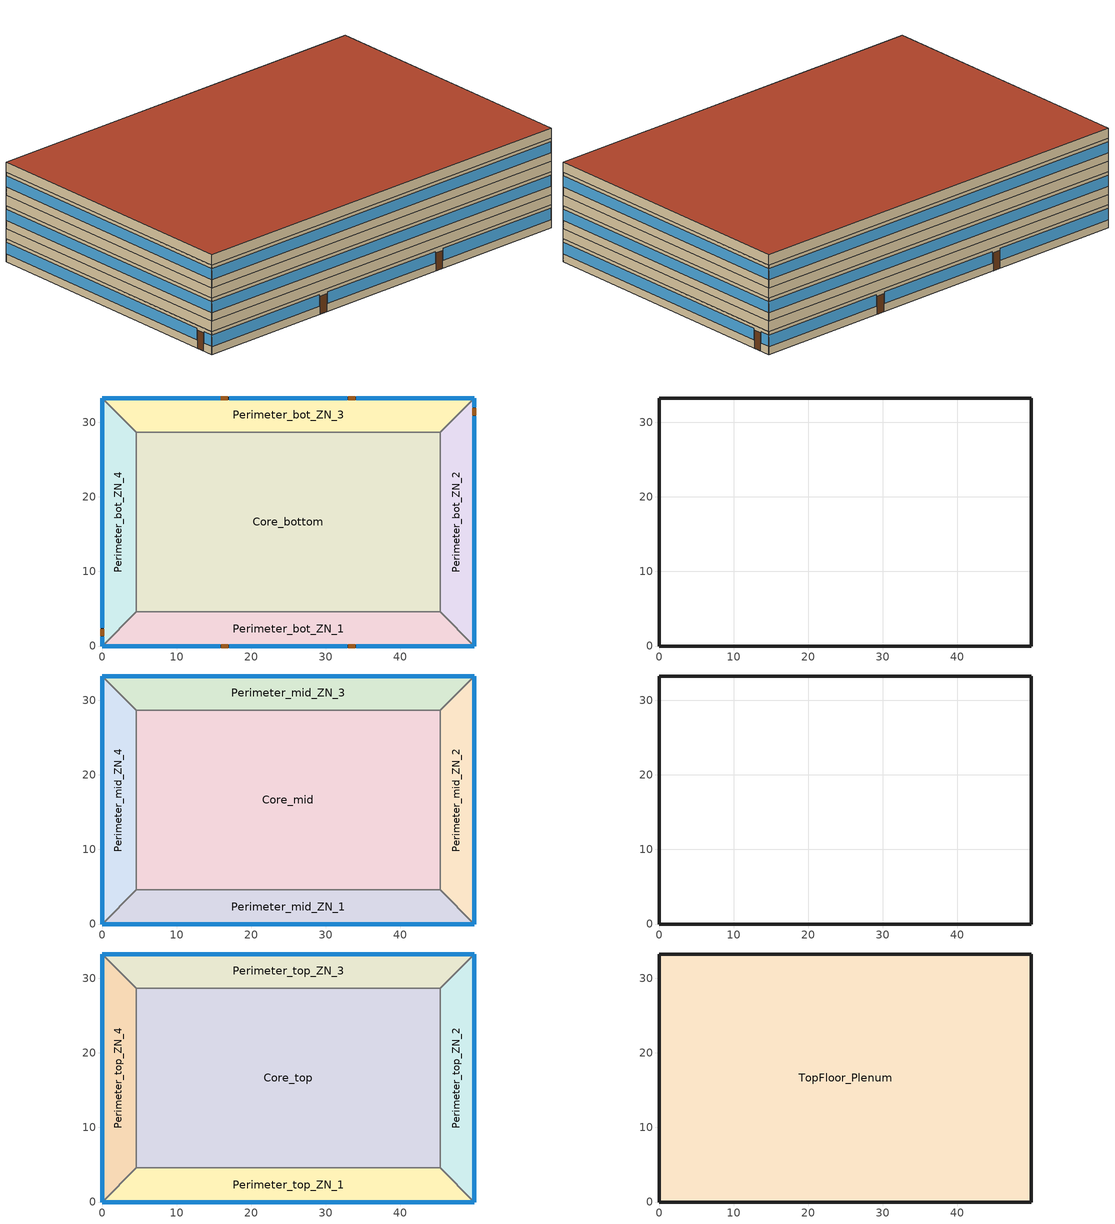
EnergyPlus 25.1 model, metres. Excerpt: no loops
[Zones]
Perimeter_bot_ZN_1
 floor ground (Perimeter_bot_ZN_1_Floor_Ffactor): 0,0 4.57,4.57 45.34,4.57 49.91,0 z0
 wall outside (nonres_ext_wall): 0,0 49.91,0 z0:2.74
 wall to Perimeter_bot_ZN_2 (int_wall): 49.91,0 45.34,4.57 z0:2.74
 window (Window_U_0.36_SHGC_0.38): 0,0 15.82,0 / 17.04,0 32.87,0 / 34.09,0 49.91,0 z0.95:2.33
 door (Swinging Door_con): 15.98,0 16.9,0 / 33.01,0 33.93,0 z0:2.13
 ceiling to FirstFloor_Plenum (DropCeiling): 49.91,0 45.34,4.57 4.57,4.57 0,0 z2.74
Perimeter_bot_ZN_2
 floor ground (Perimeter_bot_ZN_2_Floor_Ffactor): 49.91,0 45.34,4.57 45.34,28.7 49.91,33.27 z0
 wall outside (nonres_ext_wall): 49.91,0 49.91,33.27 z0:2.74
 wall to Perimeter_bot_ZN_3 (int_wall): 49.91,33.27 45.34,28.7 z0:2.74
 window (Window_U_0.36_SHGC_0.38): 49.91,0 49.91,30.84 / 49.91,32.05 49.91,33.27 z0.97:2.33
 door (Swinging Door_con): 49.91,30.99 49.91,31.9 z0:2.13
 ceiling to FirstFloor_Plenum (DropCeiling): 49.91,33.27 45.34,28.7 45.34,4.57 49.91,0 z2.74
Perimeter_bot_ZN_3
 floor ground (Perimeter_bot_ZN_3_Floor_Ffactor): 49.91,33.27 45.34,28.7 4.57,28.7 0,33.27 z0
 wall outside (nonres_ext_wall): 49.91,33.27 0,33.27 z0:2.74
 wall to Perimeter_bot_ZN_4 (int_wall): 0,33.27 4.57,28.7 z0:2.74
 window (Window_U_0.36_SHGC_0.38): 49.91,33.27 34.09,33.27 / 32.87,33.27 17.04,33.27 / 15.82,33.27 0,33.27 z0.95:2.33
 door (Swinging Door_con): 33.94,33.27 33.03,33.27 / 16.84,33.27 15.93,33.27 z0:2.13
 ceiling to FirstFloor_Plenum (DropCeiling): 0,33.27 4.57,28.7 45.34,28.7 49.91,33.27 z2.74
Perimeter_bot_ZN_4
 floor ground (Perimeter_bot_ZN_4_Floor_Ffactor): 0,33.27 4.57,28.7 4.57,4.57 0,0 z0
 wall outside (nonres_ext_wall): 0,33.27 0,0 z0:2.74
 wall to Perimeter_bot_ZN_1 (int_wall): 0,0 4.57,4.57 z0:2.74
 window (Window_U_0.36_SHGC_0.38): 0,33.27 0,2.44 / 0,1.22 0,0 z0.97:2.33
 door (Swinging Door_con): 0,2.28 0,1.37 z0:2.13
 ceiling to FirstFloor_Plenum (DropCeiling): 0,0 4.57,4.57 4.57,28.7 0,33.27 z2.74
Core_bottom
 floor adiabatic (Core_bot_ZN_5_Floor_Ffactor): 45.34,28.7 45.34,4.57 4.57,4.57 4.57,28.7 z0
 wall to Perimeter_bot_ZN_1 (int_wall): 4.57,4.57 45.34,4.57 z0:2.74
 wall to Perimeter_bot_ZN_2 (int_wall): 45.34,4.57 45.34,28.7 z0:2.74
 wall to Perimeter_bot_ZN_3 (int_wall): 45.34,28.7 4.57,28.7 z0:2.74
 wall to Perimeter_bot_ZN_4 (int_wall): 4.57,28.7 4.57,4.57 z0:2.74
 ceiling to FirstFloor_Plenum (DropCeiling): 4.57,28.7 4.57,4.57 45.34,4.57 45.34,28.7 z2.74
FirstFloor_Plenum
 wall outside (nonres_ext_wall): 49.91,33.27 0,33.27 0,0 49.91,0 49.91,33.27 z2.74:3.96
Perimeter_mid_ZN_1
 floor to FirstFloor_Plenum (int_slab_floor): 0,0 4.57,4.57 45.34,4.57 49.91,0 z3.96
 wall outside (nonres_ext_wall): 0,0 49.91,0 z3.96:6.71
 wall to Perimeter_mid_ZN_2 (int_wall): 49.91,0 45.34,4.57 z3.96:6.71
 window (Window_U_0.36_SHGC_0.38): 0,0 49.91,0 z4.98:6.29
 ceiling to MidFloor_Plenum (DropCeiling): 49.91,0 45.34,4.57 4.57,4.57 0,0 z6.71
Perimeter_mid_ZN_2
 floor to FirstFloor_Plenum (int_slab_floor): 49.91,0 45.34,4.57 45.34,28.7 49.91,33.27 z3.96
 wall outside (nonres_ext_wall): 49.91,0 49.91,33.27 z3.96:6.71
 wall to Perimeter_mid_ZN_3 (int_wall): 49.91,33.27 45.34,28.7 z3.96:6.71
 window (Window_U_0.36_SHGC_0.38): 49.91,0 49.91,33.27 z4.98:6.29
 ceiling to MidFloor_Plenum (DropCeiling): 49.91,33.27 45.34,28.7 45.34,4.57 49.91,0 z6.71
Perimeter_mid_ZN_3
 floor to FirstFloor_Plenum (int_slab_floor): 49.91,33.27 45.34,28.7 4.57,28.7 0,33.27 z3.96
 wall outside (nonres_ext_wall): 49.91,33.27 0,33.27 z3.96:6.71
 wall to Perimeter_mid_ZN_4 (int_wall): 0,33.27 4.57,28.7 z3.96:6.71
 window (Window_U_0.36_SHGC_0.38): 49.91,33.27 0,33.27 z4.98:6.29
 ceiling to MidFloor_Plenum (DropCeiling): 0,33.27 4.57,28.7 45.34,28.7 49.91,33.27 z6.71
Perimeter_mid_ZN_4
 floor to FirstFloor_Plenum (int_slab_floor): 0,33.27 4.57,28.7 4.57,4.57 0,0 z3.96
 wall outside (nonres_ext_wall): 0,33.27 0,0 z3.96:6.71
 wall to Perimeter_mid_ZN_1 (int_wall): 0,0 4.57,4.57 z3.96:6.71
 window (Window_U_0.36_SHGC_0.38): 0,33.27 0,0 z4.98:6.29
 ceiling to MidFloor_Plenum (DropCeiling): 0,0 4.57,4.57 4.57,28.7 0,33.27 z6.71
Core_mid
 floor to FirstFloor_Plenum (int_slab_floor): 45.34,28.7 45.34,4.57 4.57,4.57 4.57,28.7 z3.96
 wall to Perimeter_mid_ZN_3 (int_wall): 45.34,28.7 4.57,28.7 z3.96:6.71
 wall to Perimeter_mid_ZN_2 (int_wall): 45.34,4.57 45.34,28.7 z3.96:6.71
 wall to Perimeter_mid_ZN_1 (int_wall): 4.57,4.57 45.34,4.57 z3.96:6.71
 wall to Perimeter_mid_ZN_4 (int_wall): 4.57,28.7 4.57,4.57 z3.96:6.71
 ceiling to MidFloor_Plenum (DropCeiling): 4.57,28.7 4.57,4.57 45.34,4.57 45.34,28.7 z6.71
MidFloor_Plenum
 wall outside (nonres_ext_wall): 49.91,33.27 0,33.27 0,0 49.91,0 49.91,33.27 z6.71:7.92
Perimeter_top_ZN_1
 floor to MidFloor_Plenum (int_slab_floor): 0,0 4.57,4.57 45.34,4.57 49.91,0 z7.92
 wall outside (nonres_ext_wall): 0,0 49.91,0 z7.92:10.67
 wall to Perimeter_top_ZN_2 (int_wall): 49.91,0 45.34,4.57 z7.92:10.67
 window (Window_U_0.36_SHGC_0.38): 0,0 49.91,0 z8.95:10.25
 ceiling to TopFloor_Plenum (DropCeiling): 0,0 49.91,0 45.34,4.57 4.57,4.57 z10.67
Perimeter_top_ZN_2
 floor to MidFloor_Plenum (int_slab_floor): 49.91,0 45.34,4.57 45.34,28.7 49.91,33.27 z7.92
 wall outside (nonres_ext_wall): 49.91,0 49.91,33.27 z7.92:10.67
 wall to Perimeter_top_ZN_3 (int_wall): 49.91,33.27 45.34,28.7 z7.92:10.67
 window (Window_U_0.36_SHGC_0.38): 49.91,0 49.91,33.27 z8.95:10.25
 ceiling to TopFloor_Plenum (DropCeiling): 49.91,0 49.91,33.27 45.34,28.7 45.34,4.57 z10.67
Perimeter_top_ZN_3
 floor to MidFloor_Plenum (int_slab_floor): 49.91,33.27 45.34,28.7 4.57,28.7 0,33.27 z7.92
 wall outside (nonres_ext_wall): 49.91,33.27 0,33.27 z7.92:10.67
 wall to Perimeter_top_ZN_4 (int_wall): 0,33.27 4.57,28.7 z7.92:10.67
 window (Window_U_0.36_SHGC_0.38): 49.91,33.27 0,33.27 z8.95:10.25
 ceiling to TopFloor_Plenum (DropCeiling): 49.91,33.27 0,33.27 4.57,28.7 45.34,28.7 z10.67
Perimeter_top_ZN_4
 floor to MidFloor_Plenum (int_slab_floor): 0,33.27 4.57,28.7 4.57,4.57 0,0 z7.92
 wall outside (nonres_ext_wall): 0,33.27 0,0 z7.92:10.67
 wall to Perimeter_top_ZN_1 (int_wall): 0,0 4.57,4.57 z7.92:10.67
 window (Window_U_0.36_SHGC_0.38): 0,33.27 0,0 z8.95:10.25
 ceiling to TopFloor_Plenum (DropCeiling): 0,33.27 0,0 4.57,4.57 4.57,28.7 z10.67
Core_top
 floor to MidFloor_Plenum (int_slab_floor): 45.34,28.7 45.34,4.57 4.57,4.57 4.57,28.7 z7.92
 wall to Perimeter_top_ZN_3 (int_wall): 45.34,28.7 4.57,28.7 z7.92:10.67
 wall to Perimeter_top_ZN_2 (int_wall): 45.34,4.57 45.34,28.7 z7.92:10.67
 wall to Perimeter_top_ZN_1 (int_wall): 4.57,4.57 45.34,4.57 z7.92:10.67
 wall to Perimeter_top_ZN_4 (int_wall): 4.57,28.7 4.57,4.57 z7.92:10.67
 ceiling to TopFloor_Plenum (DropCeiling): 45.34,4.57 45.34,28.7 4.57,28.7 4.57,4.57 z10.67
TopFloor_Plenum
 wall outside (nonres_ext_wall): 49.91,33.27 0,33.27 0,0 49.91,0 49.91,33.27 z10.67:11.89
 roof outside (nonres_roof): 49.91,0 49.91,33.27 0,33.27 0,0 z11.89
[Building]
OfficeMedium: 0, City, 0.04, 0.2, MinimalShadowing, 15, 6
[Site:Location]
Denver-Aurora-Buckley.AFB_CO_USA WMO=724695: 39.72, -104.75, -7, 1726
[SizingPeriod:DesignDay]
Denver-Aurora-Buckley.AFB_CO_USA Ann Htg 99.6% Condns DB: 12, 21, WinterDesignDay, -17.9, 0, DefaultMultipliers, Wetbulb, -17.9, 82237, 2.5, 180, No, No, No, ASHRAEClearSky, 0
Denver-Aurora-Buckley.AFB_CO_USA Ann Clg .4% Condns DB=>MWB: 7, 21, SummerDesignDay, 33.9, 14.8, DefaultMultipliers, Wetbulb, 15, 82237, 3.6, 30, No, No, No, ASHRAETau, 0.423, 2.02
[Site:GroundTemperature:FCfactorMethod]
7.1, 3, -1, 0.8, -0.2, 4.8, 6.1, 13.7, 22.2, 22.7, 21.7, 18.5
[Site:WaterMainsTemperature]
Correlation, 9.95, 23.7
[Material]
Std Wood 6inch: MediumSmooth, 0.15, 0.12, 540, 1210, 0.9, 0.7, 0.7
AC02 Acoustic Ceiling: MediumSmooth, 0.0127, 0.057, 288, 1339, 0.9, 0.7, 0.2
F07 25mm stucco: Smooth, 0.0254, 0.72, 1856, 840, 0.9, 0.7, 0.7
F08 Metal surface: Smooth, 0.0008, 45.28, 7824, 500
F13 Built-up roofing: Rough, 0.0095, 0.16, 1120, 1460, 0.9, 0.7
G01 13mm gypsum board: Smooth, 0.0127, 0.16, 800, 1090, 0.9, 0.7, 0.5
G01 16mm gypsum board: MediumSmooth, 0.0159, 0.16, 800, 1090
100mm Normalweight concrete floor: MediumRough, 0.1016, 2.31, 2322, 832
[Material:NoMass]
Opaque Door panel_con: MediumRough, 0.475964, 0.9, 0.7, 0.7
CP02 CARPET PAD: VeryRough, 0.21648, 0.9, 0.7, 0.8
Nonres_Roof_Insulation: MediumSmooth, 5.30668, 0.9, 0.7, 0.7
Nonres_Exterior_Wall_Insulation: MediumSmooth, 2.81828, 0.9, 0.7, 0.7
[WindowMaterial:SimpleGlazingSystem]
Glazing Layer: 2.04417, 0.38, 0.418
[Construction]
Swinging Door_con: Opaque Door panel_con
InteriorFurnishings: Std Wood 6inch
DropCeiling: AC02 Acoustic Ceiling
int_wall: G01 13mm gypsum board, G01 13mm gypsum board
int_slab_floor: 100mm Normalweight concrete floor, CP02 CARPET PAD
nonres_roof: F13 Built-up roofing, Nonres_Roof_Insulation, F08 Metal surface
nonres_ext_wall: F07 25mm stucco, G01 16mm gypsum board, Nonres_Exterior_Wall_Insulation, G01 16mm gypsum board
Window_U_0.36_SHGC_0.38: Glazing Layer
[Construction:FfactorGroundFloor]
Perimeter_bot_ZN_1_Floor_Ffactor; Perimeter_bot_ZN_3_Floor_Ffactor: 0.90012, 207.338, 49.911
Perimeter_bot_ZN_2_Floor_Ffactor: 0.90012, 131.262, 33.2738
Perimeter_bot_ZN_4_Floor_Ffactor: 0.90012, 131.254, 33.2738
Core_bot_ZN_5_Floor_Ffactor: 0.90012, 983.537, 0
[Zone]
Core_bottom; Core_mid; Core_top; Perimeter_top_ZN_3; Perimeter_top_ZN_2; Perimeter_top_ZN_1; Perimeter_top_ZN_4; Perimeter_bot_ZN_3; Perimeter_bot_ZN_2; Perimeter_bot_ZN_1; Perimeter_bot_ZN_4; Perimeter_mid_ZN_3; Perimeter_mid_ZN_2; Perimeter_mid_ZN_1; Perimeter_mid_ZN_4: 1, 1, 2.7432, autocalculate, autocalculate, YES
TopFloor_Plenum; MidFloor_Plenum; FirstFloor_Plenum: 1, 1, 1.2192, autocalculate, autocalculate, No
[InternalMass]
Core_bottom_InternalMass_1: InteriorFurnishings, Core_bottom, 1967.08
Core_mid_InternalMass_1: InteriorFurnishings, Core_mid, 1967.08
Core_top_InternalMass_1: InteriorFurnishings, Core_top, 1967.08
Perimeter_top_ZN_3_InternalMass_1: InteriorFurnishings, Perimeter_top_ZN_3, 414.675
Perimeter_top_ZN_2_InternalMass_1: InteriorFurnishings, Perimeter_top_ZN_2, 262.5073
Perimeter_top_ZN_1_InternalMass_1: InteriorFurnishings, Perimeter_top_ZN_1, 414.6723
Perimeter_top_ZN_4_InternalMass_1: InteriorFurnishings, Perimeter_top_ZN_4, 262.5056
Perimeter_bot_ZN_3_InternalMass_1: InteriorFurnishings, Perimeter_bot_ZN_3, 414.675
Perimeter_bot_ZN_2_InternalMass_1: InteriorFurnishings, Perimeter_bot_ZN_2, 262.5073
Perimeter_bot_ZN_1_InternalMass_1: InteriorFurnishings, Perimeter_bot_ZN_1, 414.6723
Perimeter_bot_ZN_4_InternalMass_1: InteriorFurnishings, Perimeter_bot_ZN_4, 262.5056
Perimeter_mid_ZN_3_InternalMass_1: InteriorFurnishings, Perimeter_mid_ZN_3, 414.675
Perimeter_mid_ZN_2_InternalMass_1: InteriorFurnishings, Perimeter_mid_ZN_2, 262.5073
Perimeter_mid_ZN_1_InternalMass_1: InteriorFurnishings, Perimeter_mid_ZN_1, 414.6723
Perimeter_mid_ZN_4_InternalMass_1: InteriorFurnishings, Perimeter_mid_ZN_4, 262.5056
[People]
Core_bottom: Core_bottom, BLDG_OCC_SCH_wo_SB, Area/Person, 18.5788, 0.3, AUTOCALCULATE, ACTIVITY_SCH, No, EnclosureAveraged, WORK_EFF_SCH, ClothingInsulationSchedule, CLOTHING_SCH, AIR_VELO_SCH, FANGER
Core_mid: Core_mid, BLDG_OCC_SCH_wo_SB, Area/Person, 18.5788, 0.3, AUTOCALCULATE, ACTIVITY_SCH, No, EnclosureAveraged, WORK_EFF_SCH, ClothingInsulationSchedule, CLOTHING_SCH, AIR_VELO_SCH, FANGER
Core_top: Core_top, BLDG_OCC_SCH_wo_SB, Area/Person, 18.5788, 0.3, AUTOCALCULATE, ACTIVITY_SCH, No, EnclosureAveraged, WORK_EFF_SCH, ClothingInsulationSchedule, CLOTHING_SCH, AIR_VELO_SCH, FANGER
Perimeter_top_ZN_3: Perimeter_top_ZN_3, BLDG_OCC_SCH_wo_SB, Area/Person, 18.5788, 0.3, AUTOCALCULATE, ACTIVITY_SCH, No, EnclosureAveraged, WORK_EFF_SCH, ClothingInsulationSchedule, CLOTHING_SCH, AIR_VELO_SCH, FANGER
Perimeter_top_ZN_2: Perimeter_top_ZN_2, BLDG_OCC_SCH_wo_SB, Area/Person, 18.5788, 0.3, AUTOCALCULATE, ACTIVITY_SCH, No, EnclosureAveraged, WORK_EFF_SCH, ClothingInsulationSchedule, CLOTHING_SCH, AIR_VELO_SCH, FANGER
Perimeter_top_ZN_1: Perimeter_top_ZN_1, BLDG_OCC_SCH_wo_SB, Area/Person, 18.5788, 0.3, AUTOCALCULATE, ACTIVITY_SCH, No, EnclosureAveraged, WORK_EFF_SCH, ClothingInsulationSchedule, CLOTHING_SCH, AIR_VELO_SCH, FANGER
Perimeter_top_ZN_4: Perimeter_top_ZN_4, BLDG_OCC_SCH_wo_SB, Area/Person, 18.5788, 0.3, AUTOCALCULATE, ACTIVITY_SCH, No, EnclosureAveraged, WORK_EFF_SCH, ClothingInsulationSchedule, CLOTHING_SCH, AIR_VELO_SCH, FANGER
Perimeter_bot_ZN_3: Perimeter_bot_ZN_3, BLDG_OCC_SCH_wo_SB, Area/Person, 18.5788, 0.3, AUTOCALCULATE, ACTIVITY_SCH, No, EnclosureAveraged, WORK_EFF_SCH, ClothingInsulationSchedule, CLOTHING_SCH, AIR_VELO_SCH, FANGER
Perimeter_bot_ZN_2: Perimeter_bot_ZN_2, BLDG_OCC_SCH_wo_SB, Area/Person, 18.5788, 0.3, AUTOCALCULATE, ACTIVITY_SCH, No, EnclosureAveraged, WORK_EFF_SCH, ClothingInsulationSchedule, CLOTHING_SCH, AIR_VELO_SCH, FANGER
Perimeter_bot_ZN_1: Perimeter_bot_ZN_1, BLDG_OCC_SCH_wo_SB, Area/Person, 18.5788, 0.3, AUTOCALCULATE, ACTIVITY_SCH, No, EnclosureAveraged, WORK_EFF_SCH, ClothingInsulationSchedule, CLOTHING_SCH, AIR_VELO_SCH, FANGER
Perimeter_bot_ZN_4: Perimeter_bot_ZN_4, BLDG_OCC_SCH_wo_SB, Area/Person, 18.5788, 0.3, AUTOCALCULATE, ACTIVITY_SCH, No, EnclosureAveraged, WORK_EFF_SCH, ClothingInsulationSchedule, CLOTHING_SCH, AIR_VELO_SCH, FANGER
Perimeter_mid_ZN_3: Perimeter_mid_ZN_3, BLDG_OCC_SCH_wo_SB, Area/Person, 18.5788, 0.3, AUTOCALCULATE, ACTIVITY_SCH, No, EnclosureAveraged, WORK_EFF_SCH, ClothingInsulationSchedule, CLOTHING_SCH, AIR_VELO_SCH, FANGER
Perimeter_mid_ZN_2: Perimeter_mid_ZN_2, BLDG_OCC_SCH_w_SB, Area/Person, 18.5788, 0.3, AUTOCALCULATE, ACTIVITY_SCH, No, EnclosureAveraged, WORK_EFF_SCH, ClothingInsulationSchedule, CLOTHING_SCH, AIR_VELO_SCH, FANGER
Perimeter_mid_ZN_1: Perimeter_mid_ZN_1, BLDG_OCC_SCH_wo_SB, Area/Person, 18.5788, 0.3, AUTOCALCULATE, ACTIVITY_SCH, No, EnclosureAveraged, WORK_EFF_SCH, ClothingInsulationSchedule, CLOTHING_SCH, AIR_VELO_SCH, FANGER
Perimeter_mid_ZN_4: Perimeter_mid_ZN_4, BLDG_OCC_SCH_wo_SB, Area/Person, 18.5788, 0.3, AUTOCALCULATE, ACTIVITY_SCH, No, EnclosureAveraged, WORK_EFF_SCH, ClothingInsulationSchedule, CLOTHING_SCH, AIR_VELO_SCH, FANGER
[Lights]
Core_bottom_Lights: Core_bottom, BLDG_LIGHT_SCH, Watts/Area, 6.8889, 0, 0.7, 0.2, 1, No
Core_mid_Lights: Core_mid, BLDG_LIGHT_SCH, Watts/Area, 6.8889, 0, 0.7, 0.2, 1, No
Core_top_Lights: Core_top, BLDG_LIGHT_SCH, Watts/Area, 6.8889, 0, 0.7, 0.2, 1, No
Perimeter_top_ZN_3_Lights: Perimeter_top_ZN_3, BLDG_LIGHT_SCH, Watts/Area, 6.8889, 0, 0.7, 0.2, 1, No
Perimeter_top_ZN_2_Lights: Perimeter_top_ZN_2, BLDG_LIGHT_SCH, Watts/Area, 6.8889, 0, 0.7, 0.2, 1, No
Perimeter_top_ZN_1_Lights: Perimeter_top_ZN_1, BLDG_LIGHT_SCH, Watts/Area, 6.8889, 0, 0.7, 0.2, 1, No
Perimeter_top_ZN_4_Lights: Perimeter_top_ZN_4, BLDG_LIGHT_SCH, Watts/Area, 6.8889, 0, 0.7, 0.2, 1, No
Perimeter_bot_ZN_3_Lights: Perimeter_bot_ZN_3, BLDG_LIGHT_SCH, Watts/Area, 6.8889, 0, 0.7, 0.2, 1, No
Perimeter_bot_ZN_2_Lights: Perimeter_bot_ZN_2, BLDG_LIGHT_SCH, Watts/Area, 6.8889, 0, 0.7, 0.2, 1, No
Perimeter_bot_ZN_1_Lights: Perimeter_bot_ZN_1, BLDG_LIGHT_SCH, Watts/Area, 6.8889, 0, 0.7, 0.2, 1, No
Perimeter_bot_ZN_4_Lights: Perimeter_bot_ZN_4, BLDG_LIGHT_SCH, Watts/Area, 6.8889, 0, 0.7, 0.2, 1, No
Perimeter_mid_ZN_3_Lights: Perimeter_mid_ZN_3, BLDG_LIGHT_SCH, Watts/Area, 6.8889, 0, 0.7, 0.2, 1, No
Perimeter_mid_ZN_2_Lights: Perimeter_mid_ZN_2, BLDG_LIGHT_SCH, Watts/Area, 6.8889, 0, 0.7, 0.2, 1, No
Perimeter_mid_ZN_1_Lights: Perimeter_mid_ZN_1, BLDG_LIGHT_SCH, Watts/Area, 6.8889, 0, 0.7, 0.2, 1, No
Perimeter_mid_ZN_4_Lights: Perimeter_mid_ZN_4, BLDG_LIGHT_SCH, Watts/Area, 6.8889, 0, 0.7, 0.2, 1, No
[ElectricEquipment]
Core_bottom_MiscPlug_Equip: Core_bottom, BLDG_EQUIP_SCH, EquipmentLevel, 7937.16, 0, 0.5, 0, MiscPlug
Core_mid_MiscPlug_Equip: Core_mid, BLDG_EQUIP_SCH, EquipmentLevel, 7937.16, 0, 0.5, 0, MiscPlug
Core_top_MiscPlug_Equip: Core_top, BLDG_EQUIP_SCH, EquipmentLevel, 7937.16, 0, 0.5, 0, MiscPlug
Perimeter_top_ZN_3_MiscPlug_Equip: Perimeter_top_ZN_3, BLDG_EQUIP_SCH, EquipmentLevel, 1673.21, 0, 0.5, 0, MiscPlug
Perimeter_top_ZN_2_MiscPlug_Equip: Perimeter_top_ZN_2, BLDG_EQUIP_SCH, EquipmentLevel, 1059.22, 0, 0.5, 0, MiscPlug
Perimeter_top_ZN_1_MiscPlug_Equip: Perimeter_top_ZN_1, BLDG_EQUIP_SCH, EquipmentLevel, 1673.2, 0, 0.5, 0, MiscPlug
Perimeter_top_ZN_4_MiscPlug_Equip: Perimeter_top_ZN_4, BLDG_EQUIP_SCH, EquipmentLevel, 1059.21, 0, 0.5, 0, MiscPlug
Perimeter_bot_ZN_3_MiscPlug_Equip: Perimeter_bot_ZN_3, BLDG_EQUIP_SCH, EquipmentLevel, 1673.21, 0, 0.5, 0, MiscPlug
Perimeter_bot_ZN_2_MiscPlug_Equip: Perimeter_bot_ZN_2, BLDG_EQUIP_SCH, EquipmentLevel, 1059.22, 0, 0.5, 0, MiscPlug
Perimeter_bot_ZN_1_MiscPlug_Equip: Perimeter_bot_ZN_1, BLDG_EQUIP_SCH, EquipmentLevel, 1673.2, 0, 0.5, 0, MiscPlug
Perimeter_bot_ZN_4_MiscPlug_Equip: Perimeter_bot_ZN_4, BLDG_EQUIP_SCH, EquipmentLevel, 1059.21, 0, 0.5, 0, MiscPlug
Perimeter_mid_ZN_3_MiscPlug_Equip: Perimeter_mid_ZN_3, BLDG_EQUIP_SCH, EquipmentLevel, 1673.21, 0, 0.5, 0, MiscPlug
Perimeter_mid_ZN_2_MiscPlug_Equip: Perimeter_mid_ZN_2, BLDG_EQUIP_SCH, EquipmentLevel, 1059.22, 0, 0.5, 0, MiscPlug
Perimeter_mid_ZN_1_MiscPlug_Equip: Perimeter_mid_ZN_1, BLDG_EQUIP_SCH, EquipmentLevel, 1673.2, 0, 0.5, 0, MiscPlug
Perimeter_mid_ZN_4_MiscPlug_Equip: Perimeter_mid_ZN_4, BLDG_EQUIP_SCH, EquipmentLevel, 1059.21, 0, 0.5, 0, MiscPlug
Core_bottom_Elevators_Equip: Core_bottom, BLDG_ELEVATORS, EquipmentLevel, 32109.9, 0, 0.5, 0, ElevatorLift
Elevators_Lights_Fan: Core_bottom, ELEV_LIGHT_FAN_SCH_ADD_DF, EquipmentLevel, 125, 0, 0.5, 0, ElevatorLightsFan
[Daylighting:Controls]
Perimeter_bot_ZN_1_DaylCtrl: Perimeter_bot_ZN_1, SplitFlux, Continuousoff, 0.2, 0.2, 3, 1, Perimeter_bot_ZN_1_DaylRefPt1, 180, 22, Perimeter_bot_ZN_1_DaylRefPt1, 0.3835, 377, Perimeter_bot_ZN_1_DaylRefPt2, 0.1395, 377
Perimeter_bot_ZN_2_DaylCtrl: Perimeter_bot_ZN_2, SplitFlux, Continuousoff, 0.2, 0.2, 3, 1, Perimeter_bot_ZN_2_DaylRefPt1, 90, 22, Perimeter_bot_ZN_2_DaylRefPt1, 0.3835, 377, Perimeter_bot_ZN_2_DaylRefPt2, 0.1395, 377
Perimeter_bot_ZN_3_DaylCtrl: Perimeter_bot_ZN_3, SplitFlux, Continuousoff, 0.2, 0.2, 3, 1, Perimeter_bot_ZN_3_DaylRefPt1, 0, 22, Perimeter_bot_ZN_3_DaylRefPt1, 0.3835, 377, Perimeter_bot_ZN_3_DaylRefPt2, 0.1395, 377
Perimeter_bot_ZN_4_DaylCtrl: Perimeter_bot_ZN_4, SplitFlux, Continuousoff, 0.2, 0.2, 3, 1, Perimeter_bot_ZN_4_DaylRefPt1, 270, 22, Perimeter_bot_ZN_4_DaylRefPt1, 0.3835, 377, Perimeter_bot_ZN_4_DaylRefPt2, 0.1395, 377
Perimeter_mid_ZN_1_DaylCtrl: Perimeter_mid_ZN_1, SplitFlux, Continuousoff, 0.2, 0.2, 3, 1, Perimeter_mid_ZN_1_DaylRefPt1, 180, 22, Perimeter_mid_ZN_1_DaylRefPt1, 0.3835, 377, Perimeter_mid_ZN_1_DaylRefPt2, 0.1395, 377
Perimeter_mid_ZN_2_DaylCtrl: Perimeter_mid_ZN_2, SplitFlux, Continuousoff, 0.2, 0.2, 3, 1, Perimeter_mid_ZN_2_DaylRefPt1, 90, 22, Perimeter_mid_ZN_2_DaylRefPt1, 0.3835, 377, Perimeter_mid_ZN_2_DaylRefPt2, 0.1395, 377
Perimeter_mid_ZN_3_DaylCtrl: Perimeter_mid_ZN_3, SplitFlux, Continuousoff, 0.2, 0.2, 3, 1, Perimeter_mid_ZN_3_DaylRefPt1, 0, 22, Perimeter_mid_ZN_3_DaylRefPt1, 0.3835, 377, Perimeter_mid_ZN_3_DaylRefPt2, 0.1395, 377
Perimeter_mid_ZN_4_DaylCtrl: Perimeter_mid_ZN_4, SplitFlux, Continuousoff, 0.2, 0.2, 3, 1, Perimeter_mid_ZN_4_DaylRefPt1, 270, 22, Perimeter_mid_ZN_4_DaylRefPt1, 0.3835, 377, Perimeter_mid_ZN_4_DaylRefPt2, 0.1395, 377
Perimeter_top_ZN_1_DaylCtrl: Perimeter_top_ZN_1, SplitFlux, Continuousoff, 0.2, 0.2, 3, 1, Perimeter_top_ZN_1_DaylRefPt1, 180, 22, Perimeter_top_ZN_1_DaylRefPt1, 0.3835, 377, Perimeter_top_ZN_1_DaylRefPt2, 0.1395, 377
Perimeter_top_ZN_2_DaylCtrl: Perimeter_top_ZN_2, SplitFlux, Continuousoff, 0.2, 0.2, 3, 1, Perimeter_top_ZN_2_DaylRefPt1, 90, 22, Perimeter_top_ZN_2_DaylRefPt1, 0.3835, 377, Perimeter_top_ZN_2_DaylRefPt2, 0.1395, 377
Perimeter_top_ZN_3_DaylCtrl: Perimeter_top_ZN_3, SplitFlux, Continuousoff, 0.2, 0.2, 3, 1, Perimeter_top_ZN_3_DaylRefPt1, 0, 22, Perimeter_top_ZN_3_DaylRefPt1, 0.3835, 377, Perimeter_top_ZN_3_DaylRefPt2, 0.1395, 377
Perimeter_top_ZN_4_DaylCtrl: Perimeter_top_ZN_4, SplitFlux, Continuousoff, 0.2, 0.2, 3, 1, Perimeter_top_ZN_4_DaylRefPt1, 270, 22, Perimeter_top_ZN_4_DaylRefPt1, 0.3835, 377, Perimeter_top_ZN_4_DaylRefPt2, 0.1395, 377
[ZoneInfiltration:DesignFlowRate]
Perimeter_top_ZN_3_Infiltration: Perimeter_top_ZN_3, INFIL_SCH_PNNL, Flow/ExteriorArea, 0, 0.00056896, 0, 0, 0.224, 0
Perimeter_top_ZN_2_Infiltration: Perimeter_top_ZN_2, INFIL_SCH_PNNL, Flow/ExteriorArea, 0, 0.00056896, 0, 0, 0.224, 0
Perimeter_top_ZN_1_Infiltration: Perimeter_top_ZN_1, INFIL_SCH_PNNL, Flow/ExteriorArea, 0, 0.00056896, 0, 0, 0.224, 0
Perimeter_top_ZN_4_Infiltration: Perimeter_top_ZN_4, INFIL_SCH_PNNL, Flow/ExteriorArea, 0, 0.00056896, 0, 0, 0.224, 0
Perimeter_bot_ZN_3_Infiltration: Perimeter_bot_ZN_3, INFIL_SCH_PNNL, Flow/ExteriorArea, 0, 0.00056896, 0, 0, 0.224, 0
Perimeter_bot_ZN_2_Infiltration: Perimeter_bot_ZN_2, INFIL_SCH_PNNL, Flow/ExteriorArea, 0, 0.00056896, 0, 0, 0.224, 0
Perimeter_bot_ZN_1_Infiltration: Perimeter_bot_ZN_1, INFIL_SCH_PNNL, Flow/ExteriorArea, 0, 0.00056896, 0, 0, 0.224, 0
Perimeter_bot_ZN_1_Door_Infiltration: Perimeter_bot_ZN_1, INFIL_Door_Opening_SCH, Flow/Zone, 0.67866, 1, 0, 0, 0
Perimeter_bot_ZN_4_Infiltration: Perimeter_bot_ZN_4, INFIL_SCH_PNNL, Flow/ExteriorArea, 0, 0.00056896, 0, 0, 0.224, 0
Perimeter_mid_ZN_3_Infiltration: Perimeter_mid_ZN_3, INFIL_SCH_PNNL, Flow/ExteriorArea, 0, 0.00056896, 0, 0, 0.224, 0
Perimeter_mid_ZN_2_Infiltration: Perimeter_mid_ZN_2, INFIL_SCH_PNNL, Flow/ExteriorArea, 0, 0.00056896, 0, 0, 0.224, 0
Perimeter_mid_ZN_1_Infiltration: Perimeter_mid_ZN_1, INFIL_SCH_PNNL, Flow/ExteriorArea, 0, 0.00056896, 0, 0, 0.224, 0
Perimeter_mid_ZN_4_Infiltration: Perimeter_mid_ZN_4, INFIL_SCH_PNNL, Flow/ExteriorArea, 0, 0.00056896, 0, 0, 0.224, 0
FirstFloor_Plenum_Infiltration: FirstFloor_Plenum, INFIL_SCH_PNNL, Flow/ExteriorArea, 0, 0.00056896, 0, 0, 0.224, 0
MidFloor_Plenum_Infiltration: MidFloor_Plenum, INFIL_SCH_PNNL, Flow/ExteriorArea, 0, 0.00056896, 0, 0, 0.224, 0
TopFloor_Plenum_Infiltration: TopFloor_Plenum, INFIL_SCH_PNNL, Flow/ExteriorArea, 0, 6.19256e-05, 0, 0, 0.224, 0
[Exterior:Lights]
Exterior_Lights_a: Exterior_lighting_schedule_a, 519.2, AstronomicalClock, General
Exterior_Lights_b: Exterior_lighting_schedule_b_2016, 375.7, AstronomicalClock, General
Exterior_Lights_c: Exterior_lighting_schedule_c_2016, 4341.6, AstronomicalClock, General
[AirLoopHVAC:ReturnPlenum]
FirstFloor_Return_Plenum: FirstFloor_Plenum, Perimeter_bot_ZN_1 Return Air Node
MidFloor_Return_Plenum: MidFloor_Plenum, Perimeter_mid_ZN_1 Return Air Node
TopFloor_Return_Plenum: TopFloor_Plenum, Perimeter_top_ZN_1 Return Air Node
[EnergyManagementSystem:Sensor]
Facility_Int_LTG: InteriorLights:Electricity
OAT: Environment; Site Outdoor Air Drybulb Temperature
[EnergyManagementSystem:Actuator]
CLGSETP_SCH_Actuator: CLGSETP_SCH_Yes_Optimum; Schedule:Compact; Schedule Value
CLGSETP_SCH_w_SB_Actuator: CLGSETP_SCH_Yes_Optimum_w_SB; Schedule:Compact; Schedule Value
HTGSETP_SCH_Actuator: HTGSETP_SCH_Yes_Optimum; Schedule:Compact; Schedule Value
HTGSETP_SCH_w_SB_Actuator: HTGSETP_SCH_Yes_Optimum_w_SB; Schedule:Compact; Schedule Value
Core_bottom_Light_Actuator: Core_bottom_lights; Lights; Electricity Rate
Core_mid_Light_Actuator: Core_mid_lights; Lights; Electricity Rate
Core_top_Light_Actuator: Core_top_lights; Lights; Electricity Rate
Perimeter_top_ZN_3_Light_Actuator: Perimeter_top_ZN_3_lights; Lights; Electricity Rate
Perimeter_top_ZN_2_Light_Actuator: Perimeter_top_ZN_2_lights; Lights; Electricity Rate
Perimeter_top_ZN_1_Light_Actuator: Perimeter_top_ZN_1_lights; Lights; Electricity Rate
Perimeter_top_ZN_4_Light_Actuator: Perimeter_top_ZN_4_lights; Lights; Electricity Rate
Perimeter_bot_ZN_3_Light_Actuator: Perimeter_bot_ZN_3_lights; Lights; Electricity Rate
Perimeter_bot_ZN_2_Light_Actuator: Perimeter_bot_ZN_2_lights; Lights; Electricity Rate
Perimeter_bot_ZN_1_Light_Actuator: Perimeter_bot_ZN_1_lights; Lights; Electricity Rate
Perimeter_bot_ZN_4_Light_Actuator: Perimeter_bot_ZN_4_lights; Lights; Electricity Rate
Perimeter_mid_ZN_3_Light_Actuator: Perimeter_mid_ZN_3_lights; Lights; Electricity Rate
Perimeter_mid_ZN_2_Light_Actuator: Perimeter_mid_ZN_2_lights; Lights; Electricity Rate
Perimeter_mid_ZN_1_Light_Actuator: Perimeter_mid_ZN_1_lights; Lights; Electricity Rate
Perimeter_mid_ZN_4_Light_Actuator: Perimeter_mid_ZN_4_lights; Lights; Electricity Rate
[EnergyManagementSystem:ProgramCallingManager]
Transformer_Load_Prog_Manager: AfterPredictorAfterHVACManagers; Transformer_Load_Prog
OA_BASED_OPTIMUM_START_EMS_Program Manager: BeginTimestepBeforePredictor; OA_BASED_OPTIMUM_START_EMS_Program
SET_Core_bottom_Light_EMS_Program_Prog_Manager: BeginTimestepBeforePredictor; SET_Core_bottom_Light_EMS_Program
SET_Core_mid_Light_EMS_Program_Prog_Manager: BeginTimestepBeforePredictor; SET_Core_mid_Light_EMS_Program
SET_Core_top_Light_EMS_Program_Prog_Manager: BeginTimestepBeforePredictor; SET_Core_top_Light_EMS_Program
SET_Perimeter_top_ZN_3_Light_EMS_Program_Prog_Manager: BeginTimestepBeforePredictor; SET_Perimeter_top_ZN_3_Light_EMS_Program
SET_Perimeter_top_ZN_2_Light_EMS_Program_Prog_Manager: BeginTimestepBeforePredictor; SET_Perimeter_top_ZN_2_Light_EMS_Program
SET_Perimeter_top_ZN_1_Light_EMS_Program_Prog_Manager: BeginTimestepBeforePredictor; SET_Perimeter_top_ZN_1_Light_EMS_Program
SET_Perimeter_top_ZN_4_Light_EMS_Program_Prog_Manager: BeginTimestepBeforePredictor; SET_Perimeter_top_ZN_4_Light_EMS_Program
SET_Perimeter_bot_ZN_3_Light_EMS_Program_Prog_Manager: BeginTimestepBeforePredictor; SET_Perimeter_bot_ZN_3_Light_EMS_Program
SET_Perimeter_bot_ZN_2_Light_EMS_Program_Prog_Manager: BeginTimestepBeforePredictor; SET_Perimeter_bot_ZN_2_Light_EMS_Program
SET_Perimeter_bot_ZN_1_Light_EMS_Program_Prog_Manager: BeginTimestepBeforePredictor; SET_Perimeter_bot_ZN_1_Light_EMS_Program
SET_Perimeter_bot_ZN_4_Light_EMS_Program_Prog_Manager: BeginTimestepBeforePredictor; SET_Perimeter_bot_ZN_4_Light_EMS_Program
SET_Perimeter_mid_ZN_3_Light_EMS_Program_Prog_Manager: BeginTimestepBeforePredictor; SET_Perimeter_mid_ZN_3_Light_EMS_Program
SET_Perimeter_mid_ZN_2_Light_EMS_Program_Prog_Manager: BeginTimestepBeforePredictor; SET_Perimeter_mid_ZN_2_Light_EMS_Program
SET_Perimeter_mid_ZN_1_Light_EMS_Program_Prog_Manager: BeginTimestepBeforePredictor; SET_Perimeter_mid_ZN_1_Light_EMS_Program
SET_Perimeter_mid_ZN_4_Light_EMS_Program_Prog_Manager: BeginTimestepBeforePredictor; SET_Perimeter_mid_ZN_4_Light_EMS_Program
[EnergyManagementSystem:Program]
Transformer_Load_Prog: SET Wired_LTG = Facility_Int_LTG*0.0281
OA_BASED_OPTIMUM_START_EMS_Program: IF DaylightSavings==0 && DayOfWeek>1 && Hour==5 && OAT<23.9 && OAT>1.7; SET CLGSETP_SCH_Actuator = 26.7; SET HTGSETP_SCH_Actuator = 15.6; SET CLGSETP_SCH_w_SB_Actuator = 26.7; SET HTGSETP_SCH_w_SB_Actuator = 15.6; ELSEIF DaylightSavings==1 && DayOfWeek>1 && Hour==4 && OAT<23.9 && OAT>1.7; SET CLGSETP_SCH_Actuator = 26.7; SET HTGSETP_SCH_Actuator = 15.6; SET CLGSETP_SCH_w_SB_Actuator = 26.7; SET HTGSETP_SCH_w_SB_Actuator = 15.6; ELSE; SET CLGSETP_SCH_Actuator = NULL; SET HTGSETP_SCH_Actuator = NULL; SET CLGSETP_SCH_w_SB_Actuator = NULL; SET HTGSETP_SCH_w_SB_Actuator = NULL; ENDIF
SET_Core_bottom_Light_EMS_Program: SET Core_bottom_LSr_IP =0.093*Core_bottom_LSr/Core_bottom_Area; IF (Core_bottom_Occ_Sensor <= 0) && (Core_bottom_LSr_IP >= 0.02); SET Core_bottom_Light_Actuator = 0.02*Core_bottom_Area/0.09290304; ELSE; SET Core_bottom_Light_Actuator = NULL; ENDIF
SET_Core_mid_Light_EMS_Program: SET Core_mid_LSr_IP =0.093*Core_mid_LSr/Core_mid_Area; IF (Core_mid_Occ_Sensor <= 0) && (Core_mid_LSr_IP >= 0.02); SET Core_mid_Light_Actuator = 0.02*Core_mid_Area/0.09290304; ELSE; SET Core_mid_Light_Actuator = NULL; ENDIF
SET_Core_top_Light_EMS_Program: SET Core_top_LSr_IP =0.093*Core_top_LSr/Core_top_Area; IF (Core_top_Occ_Sensor <= 0) && (Core_top_LSr_IP >= 0.02); SET Core_top_Light_Actuator = 0.02*Core_top_Area/0.09290304; ELSE; SET Core_top_Light_Actuator = NULL; ENDIF
SET_Perimeter_top_ZN_3_Light_EMS_Program: SET Perimeter_top_ZN_3_LSr_IP =0.093*Perimeter_top_ZN_3_LSr/Perimeter_top_ZN_3_Area; IF (Perimeter_top_ZN_3_Occ_Sensor <= 0) && (Perimeter_top_ZN_3_LSr_IP >= 0.02); SET Perimeter_top_ZN_3_Light_Actuator = 0.02*Perimeter_top_ZN_3_Area/0.09290304; ELSE; SET Perimeter_top_ZN_3_Light_Actuator = NULL; ENDIF
SET_Perimeter_top_ZN_2_Light_EMS_Program: SET Perimeter_top_ZN_2_LSr_IP =0.093*Perimeter_top_ZN_2_LSr/Perimeter_top_ZN_2_Area; IF (Perimeter_top_ZN_2_Occ_Sensor <= 0) && (Perimeter_top_ZN_2_LSr_IP >= 0.02); SET Perimeter_top_ZN_2_Light_Actuator = 0.02*Perimeter_top_ZN_2_Area/0.09290304; ELSE; SET Perimeter_top_ZN_2_Light_Actuator = NULL; ENDIF
SET_Perimeter_top_ZN_1_Light_EMS_Program: SET Perimeter_top_ZN_1_LSr_IP =0.093*Perimeter_top_ZN_1_LSr/Perimeter_top_ZN_1_Area; IF (Perimeter_top_ZN_1_Occ_Sensor <= 0) && (Perimeter_top_ZN_1_LSr_IP >= 0.02); SET Perimeter_top_ZN_1_Light_Actuator = 0.02*Perimeter_top_ZN_1_Area/0.09290304; ELSE; SET Perimeter_top_ZN_1_Light_Actuator = NULL; ENDIF
SET_Perimeter_top_ZN_4_Light_EMS_Program: SET Perimeter_top_ZN_4_LSr_IP =0.093*Perimeter_top_ZN_4_LSr/Perimeter_top_ZN_4_Area; IF (Perimeter_top_ZN_4_Occ_Sensor <= 0) && (Perimeter_top_ZN_4_LSr_IP >= 0.02); SET Perimeter_top_ZN_4_Light_Actuator = 0.02*Perimeter_top_ZN_4_Area/0.09290304; ELSE; SET Perimeter_top_ZN_4_Light_Actuator = NULL; ENDIF
SET_Perimeter_bot_ZN_3_Light_EMS_Program: SET Perimeter_bot_ZN_3_LSr_IP =0.093*Perimeter_bot_ZN_3_LSr/Perimeter_bot_ZN_3_Area; IF (Perimeter_bot_ZN_3_Occ_Sensor <= 0) && (Perimeter_bot_ZN_3_LSr_IP >= 0.02); SET Perimeter_bot_ZN_3_Light_Actuator = 0.02*Perimeter_bot_ZN_3_Area/0.09290304; ELSE; SET Perimeter_bot_ZN_3_Light_Actuator = NULL; ENDIF
SET_Perimeter_bot_ZN_2_Light_EMS_Program: SET Perimeter_bot_ZN_2_LSr_IP =0.093*Perimeter_bot_ZN_2_LSr/Perimeter_bot_ZN_2_Area; IF (Perimeter_bot_ZN_2_Occ_Sensor <= 0) && (Perimeter_bot_ZN_2_LSr_IP >= 0.02); SET Perimeter_bot_ZN_2_Light_Actuator = 0.02*Perimeter_bot_ZN_2_Area/0.09290304; ELSE; SET Perimeter_bot_ZN_2_Light_Actuator = NULL; ENDIF
SET_Perimeter_bot_ZN_1_Light_EMS_Program: SET Perimeter_bot_ZN_1_LSr_IP =0.093*Perimeter_bot_ZN_1_LSr/Perimeter_bot_ZN_1_Area; IF (Perimeter_bot_ZN_1_Occ_Sensor <= 0) && (Perimeter_bot_ZN_1_LSr_IP >= 0.02); SET Perimeter_bot_ZN_1_Light_Actuator = 0.02*Perimeter_bot_ZN_1_Area/0.09290304; ELSE; SET Perimeter_bot_ZN_1_Light_Actuator = NULL; ENDIF
SET_Perimeter_bot_ZN_4_Light_EMS_Program: SET Perimeter_bot_ZN_4_LSr_IP =0.093*Perimeter_bot_ZN_4_LSr/Perimeter_bot_ZN_4_Area; IF (Perimeter_bot_ZN_4_Occ_Sensor <= 0) && (Perimeter_bot_ZN_4_LSr_IP >= 0.02); SET Perimeter_bot_ZN_4_Light_Actuator = 0.02*Perimeter_bot_ZN_4_Area/0.09290304; ELSE; SET Perimeter_bot_ZN_4_Light_Actuator = NULL; ENDIF
SET_Perimeter_mid_ZN_3_Light_EMS_Program: SET Perimeter_mid_ZN_3_LSr_IP =0.093*Perimeter_mid_ZN_3_LSr/Perimeter_mid_ZN_3_Area; IF (Perimeter_mid_ZN_3_Occ_Sensor <= 0) && (Perimeter_mid_ZN_3_LSr_IP >= 0.02); SET Perimeter_mid_ZN_3_Light_Actuator = 0.02*Perimeter_mid_ZN_3_Area/0.09290304; ELSE; SET Perimeter_mid_ZN_3_Light_Actuator = NULL; ENDIF
SET_Perimeter_mid_ZN_2_Light_EMS_Program: SET Perimeter_mid_ZN_2_LSr_IP =0.093*Perimeter_mid_ZN_2_LSr/Perimeter_mid_ZN_2_Area; IF (Perimeter_mid_ZN_2_Occ_Sensor <= 0) && (Perimeter_mid_ZN_2_LSr_IP >= 0.02); IF (DaylightSavings==0) && ((Hour < 7) || (Hour > 16)); SET Perimeter_mid_ZN_2_Light_Actuator = 0.02*Perimeter_mid_ZN_2_Area/0.09290304; ELSEIF (DaylightSavings==1) && ((Hour < 6) || (Hour > 15)); SET Perimeter_mid_ZN_2_Light_Actuator = 0.02*Perimeter_mid_ZN_2_Area/0.09290304; ELSE; SET Perimeter_mid_ZN_2_Light_Actuator = NULL; ENDIF; ELSE; SET Perimeter_mid_ZN_2_Light_Actuator = NULL; ENDIF
SET_Perimeter_mid_ZN_1_Light_EMS_Program: SET Perimeter_mid_ZN_1_LSr_IP =0.093*Perimeter_mid_ZN_1_LSr/Perimeter_mid_ZN_1_Area; IF (Perimeter_mid_ZN_1_Occ_Sensor <= 0) && (Perimeter_mid_ZN_1_LSr_IP >= 0.02); SET Perimeter_mid_ZN_1_Light_Actuator = 0.02*Perimeter_mid_ZN_1_Area/0.09290304; ELSE; SET Perimeter_mid_ZN_1_Light_Actuator = NULL; ENDIF
SET_Perimeter_mid_ZN_4_Light_EMS_Program: SET Perimeter_mid_ZN_4_LSr_IP =0.093*Perimeter_mid_ZN_4_LSr/Perimeter_mid_ZN_4_Area; IF (Perimeter_mid_ZN_4_Occ_Sensor <= 0) && (Perimeter_mid_ZN_4_LSr_IP >= 0.02); SET Perimeter_mid_ZN_4_Light_Actuator = 0.02*Perimeter_mid_ZN_4_Area/0.09290304; ELSE; SET Perimeter_mid_ZN_4_Light_Actuator = NULL; ENDIF
[EnergyManagementSystem:OutputVariable]
Wired_LTG: Wired_LTG; Summed; ZoneTimeStep; J
[AvailabilityManager:NightCycle]
PACU_VAV_bot Availability Manager; PACU_VAV_mid Availability Manager; PACU_VAV_top Availability Manager: Always_On, HVACOperationSchd, CycleOnAny, 1, FixedRunTime, 1800
[ElectricLoadCenter:Transformer]
Transformer 1: Always_On, PowerInFromGrid, 45000, 3, Aluminum, 150, 0.1, NominalEfficiency, 0.984, 0.35, 75, Yes, Wired_LTG_Electricity, Wired_INT_EQUIP
[Schedule:Compact]
Exterior_lighting_schedule_a: Through:12/31, For:AllDays, Until: 06:00, 0, Until: 24:00, 1
Exterior_lighting_schedule_b_2016: Through:12/31, For:AllDays, Until: 06:00, 0.5, Until: 24:00, 1
Exterior_lighting_schedule_c_2016: Through:12/31, For:AllDays, Until: 06:00, 0.5, Until: 19:00, 1, Until: 24:00, 0.5
ALWAYS_ON: Through: 12/31, For: AllDays, Until: 24:00, 1
HVACOperationSchd: Through: 12/31, For: Weekdays SummerDesignDay, Until: 06:00, 0, Until: 22:00, 1, Until: 24:00, 0, For: Saturday WinterDesignDay, Until: 06:00, 0, Until: 18:00, 1, Until: 24:00, 0, For:Sunday Holidays AllOtherDays, Until: 24:00, 0
BLDG_LIGHT_SCH: Through: 12/31, For: Weekdays, Until: 5:00, 0.05, Until: 6:00, 0.1, Until: 7:00, 0.0862326, Until: 8:00, 0.258698, Until: 17:00, 0.776093, Until: 18:00, 0.431163, Until: 20:00, 0.258698, Until: 22:00, 0.172465, Until: 23:00, 0.0862326, Until: 24:00, 0.0431163, For: SummerDesignDay, Until: 24:00, 1, For: Saturday, Until: 6:00, 0.05, Until: 8:00, 0.0862326, Until: 12:00, 0.258698, Until: 17:00, 0.129349, Until: 19:00, 0.0431163, Until: 24:00, 0.05, For: WinterDesignDay, Until: 24:00, 0, For: Sunday Holidays AllOtherDays, Until: 6:00, 0.05, Until: 18:00, 0.0431163, Until: 24:00, 0.05
BLDG_EQUIP_SCH: Through: 12/31, For: Weekdays, Until: 06:00, 0.307674, Until: 08:00, 0.381235, Until: 12:00, 0.857778, Until: 13:00, 0.76247, Until: 17:00, 0.857778, Until: 18:00, 0.476543, Until: 24:00, 0.381235, For: SummerDesignDay, Until: 24:00, 1, For: Saturday, Until: 06:00, 0.230755, Until: 08:00, 0.381235, Until: 12:00, 0.476543, Until: 17:00, 0.33358, Until: 19:00, 0.285926, Until: 24:00, 0.230755, For: WinterDesignDay, Until: 24:00, 0, For: Sunday Holidays AllOtherDays, Until: 06:00, 0.230755, Until: 18:00, 0.285926, Until: 24:00, 0.230755
BLDG_OCC_SCH_w_SB: Through: 12/31, For: Weekdays, Until: 01:00, 0, Until: 02:00, 0, Until: 03:00, 0, Until: 04:00, 0, Until: 05:00, 0, Until: 06:00, 0, Until: 07:00, 0.1, Until: 08:00, 0.2, Until: 09:00, 0.95, Until: 10:00, 0.95, Until: 11:00, 0, Until: 12:00, 0.95, Until: 13:00, 0, Until: 14:00, 0.95, Until: 15:00, 0, Until: 16:00, 0.95, Until: 17:00, 0.95, Until: 18:00, 0.3, Until: 19:00, 0.1, Until: 20:00, 0.1, Until: 21:00, 0.1, Until: 22:00, 0.1, Until: 23:00, 0.05, Until: 24:00, 0.05, For: Saturday, Until: 01:00, 0, Until: 02:00, 0, Until: 03:00, 0, Until: 04:00, 0, Until: 05:00, 0, Until: 06:00, 0, Until: 07:00, 0.1, Until: 08:00, 0.1, Until: 09:00, 0.3, Until: 10:00, 0.3, Until: 11:00, 0, Until: 12:00, 0.3, Until: 13:00, 0, Until: 14:00, 0.1, Until: 15:00, 0, Until: 16:00, 0.1, Until: 17:00, 0.1, Until: 18:00, 0.05, Until: 19:00, 0.05, Until: 20:00, 0, Until: 21:00, 0, Until: 22:00, 0, Until: 23:00, 0, Until: 24:00, 0, For: SummerDesignDay, Until: 06:00, 1e-09, Until: 22:00, 1, Until: 24:00, 0.05, For: WinterDesignDay, Until: 24:00, 0, For:Sunday Holidays AllOtherDays, Until: 06:00, 0, Until: 18:00, 0.05, Until: 24:00, 0
BLDG_OCC_SCH_wo_SB: Through: 12/31, For: Weekdays, Until: 01:00, 0, Until: 02:00, 0, Until: 03:00, 0, Until: 04:00, 0, Until: 05:00, 0, Until: 06:00, 0, Until: 07:00, 0.1, Until: 08:00, 0.2, Until: 09:00, 0.95, Until: 10:00, 0.95, Until: 11:00, 0.975703, Until: 12:00, 0.95, Until: 13:00, 0.513528, Until: 14:00, 0.95, Until: 15:00, 0.975703, Until: 16:00, 0.95, Until: 17:00, 0.95, Until: 18:00, 0.3, Until: 19:00, 0.1, Until: 20:00, 0.1, Until: 21:00, 0.1, Until: 22:00, 0.1, Until: 23:00, 0.05, Until: 24:00, 0.05, For: Saturday, Until: 01:00, 0, Until: 02:00, 0, Until: 03:00, 0, Until: 04:00, 0, Until: 05:00, 0, Until: 06:00, 0, Until: 07:00, 0.1, Until: 08:00, 0.1, Until: 09:00, 0.3, Until: 10:00, 0.3, Until: 11:00, 0.308117, Until: 12:00, 0.3, Until: 13:00, 0.102706, Until: 14:00, 0.1, Until: 15:00, 0.102706, Until: 16:00, 0.1, Until: 17:00, 0.1, Until: 18:00, 0.05, Until: 19:00, 0.05, Until: 20:00, 0, Until: 21:00, 0, Until: 22:00, 0, Until: 23:00, 0, Until: 24:00, 0, For: SummerDesignDay, Until: 06:00, 1e-09, Until: 22:00, 1, Until: 24:00, 0.05, For: WinterDesignDay, Until: 24:00, 0, For:Sunday Holidays AllOtherDays, Until: 06:00, 0, Until: 18:00, 0.05, Until: 24:00, 0
BLDG_ELEVATORS; ELEV_LIGHT_FAN_SCH_ADD_DF: Through: 12/31, For: SummerDesignDay, Until: 24:00, 0.69, For: WinterDesignDay, Until: 24:00, 0, For: Weekdays, Until: 07:00, 0, Until: 08:00, 0.35, Until: 09:00, 0.69, Until: 10:00, 0.43, Until: 11:00, 0.37, Until: 12:00, 0.43, Until: 13:00, 0.58, Until: 14:00, 0.48, Until: 15:00, 0.37, Until: 16:00, 0.37, Until: 17:00, 0.46, Until: 18:00, 0.62, Until: 19:00, 0.12, Until: 20:00, 0.04, Until: 21:00, 0.04, Until: 24:00, 0, For: Saturday, Until: 07:00, 0, Until: 08:00, 0.16, Until: 09:00, 0.14, Until: 10:00, 0.21, Until: 11:00, 0.18, Until: 12:00, 0.25, Until: 13:00, 0.21, Until: 14:00, 0.13, Until: 15:00, 0.08, Until: 16:00, 0.04, Until: 17:00, 0.05, Until: 18:00, 0.06, Until: 24:00, 0, For:Sunday Holidays AllOtherDays, Until: 24:00, 0
ACTIVITY_SCH: Through: 12/31, For: AllDays, Until: 24:00, 120
WORK_EFF_SCH: Through: 12/31, For: AllDays, Until: 24:00, 0
AIR_VELO_SCH: Through: 12/31, For: AllDays, Until: 24:00, 0.2
CLOTHING_SCH: Through: 04/30, For: AllDays, Until: 24:00, 1, Through: 09/30, For: AllDays, Until: 24:00, 0.5, Through: 12/31, For: AllDays, Until: 24:00, 1
HTGSETP_SCH_YES_OPTIMUM: Through: 12/31, For: WinterDesignDay, Until: 05:00, 15.6, Until: 06:00, 17.6, Until: 07:00, 19.6, Until: 22:00, 21, Until: 24:00, 15.6, For: Weekdays, Until: 05:00, 15.6, Until: 06:00, 17.8, Until: 07:00, 20, Until: 22:00, 21, Until: 24:00, 15.6, For SummerDesignDay, Until: 24:00, 15.6, For: Saturday, Until: 05:00, 15.6, Until: 06:00, 17.8, Until: 07:00, 20, Until: 17:00, 21, Until: 24:00, 15.6, For:Sunday Holidays AllOtherDays, Until: 24:00, 15.6
HTGSETP_SCH_YES_OPTIMUM_w_SB: Through: 12/31, For: Weekdays, Until: 01:00, 15.6, Until: 02:00, 15.6, Until: 03:00, 15.6, Until: 04:00, 15.6, Until: 05:00, 15.6, Until: 06:00, 17.8, Until: 07:00, 20, Until: 08:00, 21, Until: 09:00, 21, Until: 10:00, 21, Until: 11:00, 20.4444, Until: 12:00, 21, Until: 13:00, 20.4444, Until: 14:00, 21, Until: 15:00, 20.4444, Until: 16:00, 21, Until: 17:00, 21, Until: 18:00, 21, Until: 19:00, 21, Until: 20:00, 21, Until: 21:00, 21, Until: 22:00, 21, Until: 23:00, 15.6, Until: 24:00, 15.6, For: Saturday, Until: 01:00, 15.6, Until: 02:00, 15.6, Until: 03:00, 15.6, Until: 04:00, 15.6, Until: 05:00, 15.6, Until: 06:00, 17.6, Until: 07:00, 20, Until: 08:00, 21, Until: 09:00, 21, Until: 10:00, 21, Until: 11:00, 20.4444, Until: 12:00, 21, Until: 13:00, 20.4444, Until: 14:00, 21, Until: 15:00, 20.4444, Until: 16:00, 21, Until: 17:00, 21, Until: 18:00, 15.6, Until: 19:00, 15.6, Until: 20:00, 15.6, Until: 21:00, 15.6, Until: 22:00, 15.6, Until: 23:00, 15.6, Until: 24:00, 15.6, For: WinterDesignDay, Until: 05:00, 15.6, Until: 06:00, 17.6, Until: 07:00, 19.6, Until: 22:00, 21, Until: 24:00, 15.6, For SummerDesignDay, Until: 24:00, 15.6, For:Sunday Holidays AllOtherDays, Until: 24:00, 15.6
CLGSETP_SCH_YES_OPTIMUM: Through: 12/31, For: SummerDesignDay, Until: 05:00, 26.7, Until: 06:00, 25.7, Until: 07:00, 25, Until: 22:00, 24, Until: 24:00, 26.7, For: Weekdays, Until: 05:00, 26.7, Until: 06:00, 25.6, Until: 07:00, 25, Until: 22:00, 24, Until: 24:00, 26.7, For: Saturday, Until: 05:00, 26.7, Until: 06:00, 25.7, Until: 07:00, 25, Until: 17:00, 24, Until: 24:00, 26.7, For WinterDesignDay, Until: 24:00, 26.7, For:Sunday Holidays AllOtherDays, Until: 24:00, 26.7
CLGSETP_SCH_YES_OPTIMUM_w_SB: Through: 12/31, For: Weekdays, Until: 01:00, 26.7, Until: 02:00, 26.7, Until: 03:00, 26.7, Until: 04:00, 26.7, Until: 05:00, 26.7, Until: 06:00, 25.6, Until: 07:00, 25, Until: 08:00, 24, Until: 09:00, 24, Until: 10:00, 24, Until: 11:00, 24.5556, Until: 12:00, 24, Until: 13:00, 24.5556, Until: 14:00, 24, Until: 15:00, 24.5556, Until: 16:00, 24, Until: 17:00, 24, Until: 18:00, 24, Until: 19:00, 24, Until: 20:00, 24, Until: 21:00, 24, Until: 22:00, 24, Until: 23:00, 26.7, Until: 24:00, 26.7, For: Saturday, Until: 01:00, 26.7, Until: 02:00, 26.7, Until: 03:00, 26.7, Until: 04:00, 26.7, Until: 05:00, 26.7, Until: 06:00, 25.7, Until: 07:00, 25, Until: 08:00, 24, Until: 09:00, 24, Until: 10:00, 24, Until: 11:00, 24.5556, Until: 12:00, 24, Until: 13:00, 24.5556, Until: 14:00, 24, Until: 15:00, 24.5556, Until: 16:00, 24, Until: 17:00, 24, Until: 18:00, 26.7, Until: 19:00, 26.7, Until: 20:00, 26.7, Until: 21:00, 26.7, Until: 22:00, 26.7, Until: 23:00, 26.7, Until: 24:00, 26.7, For: SummerDesignDay, Until: 05:00, 26.7, Until: 06:00, 25.7, Until: 07:00, 25, Until: 22:00, 24, Until: 24:00, 26.7, For WinterDesignDay, Until: 24:00, 26.7, For:Sunday Holidays AllOtherDays, Until: 24:00, 26.7
INFIL_SCH_PNNL: Through: 12/31, For: Weekdays SummerDesignDay, Until: 06:00, 1, Until: 22:00, 0.25, Until: 24:00, 1, For: Saturday WinterDesignDay, Until: 06:00, 1, Until: 18:00, 0.25, Until: 24:00, 1, For:Sunday Holidays AllOtherDays, Until: 24:00, 1
INFIL_Door_Opening_SCH: Through: 12/31, For: Weekdays, Until: 06:00, 0, Until: 07:00, 0.131, Until: 08:00, 1, Until: 12:00, 0.131, Until: 13:00, 1, Until: 17:00, 0.131, Until: 18:00, 1, Until: 19:00, 0.131, Until: 24:00, 0, For: Saturday Sunday Holidays AllOtherDays, Until: 24:00, 0
